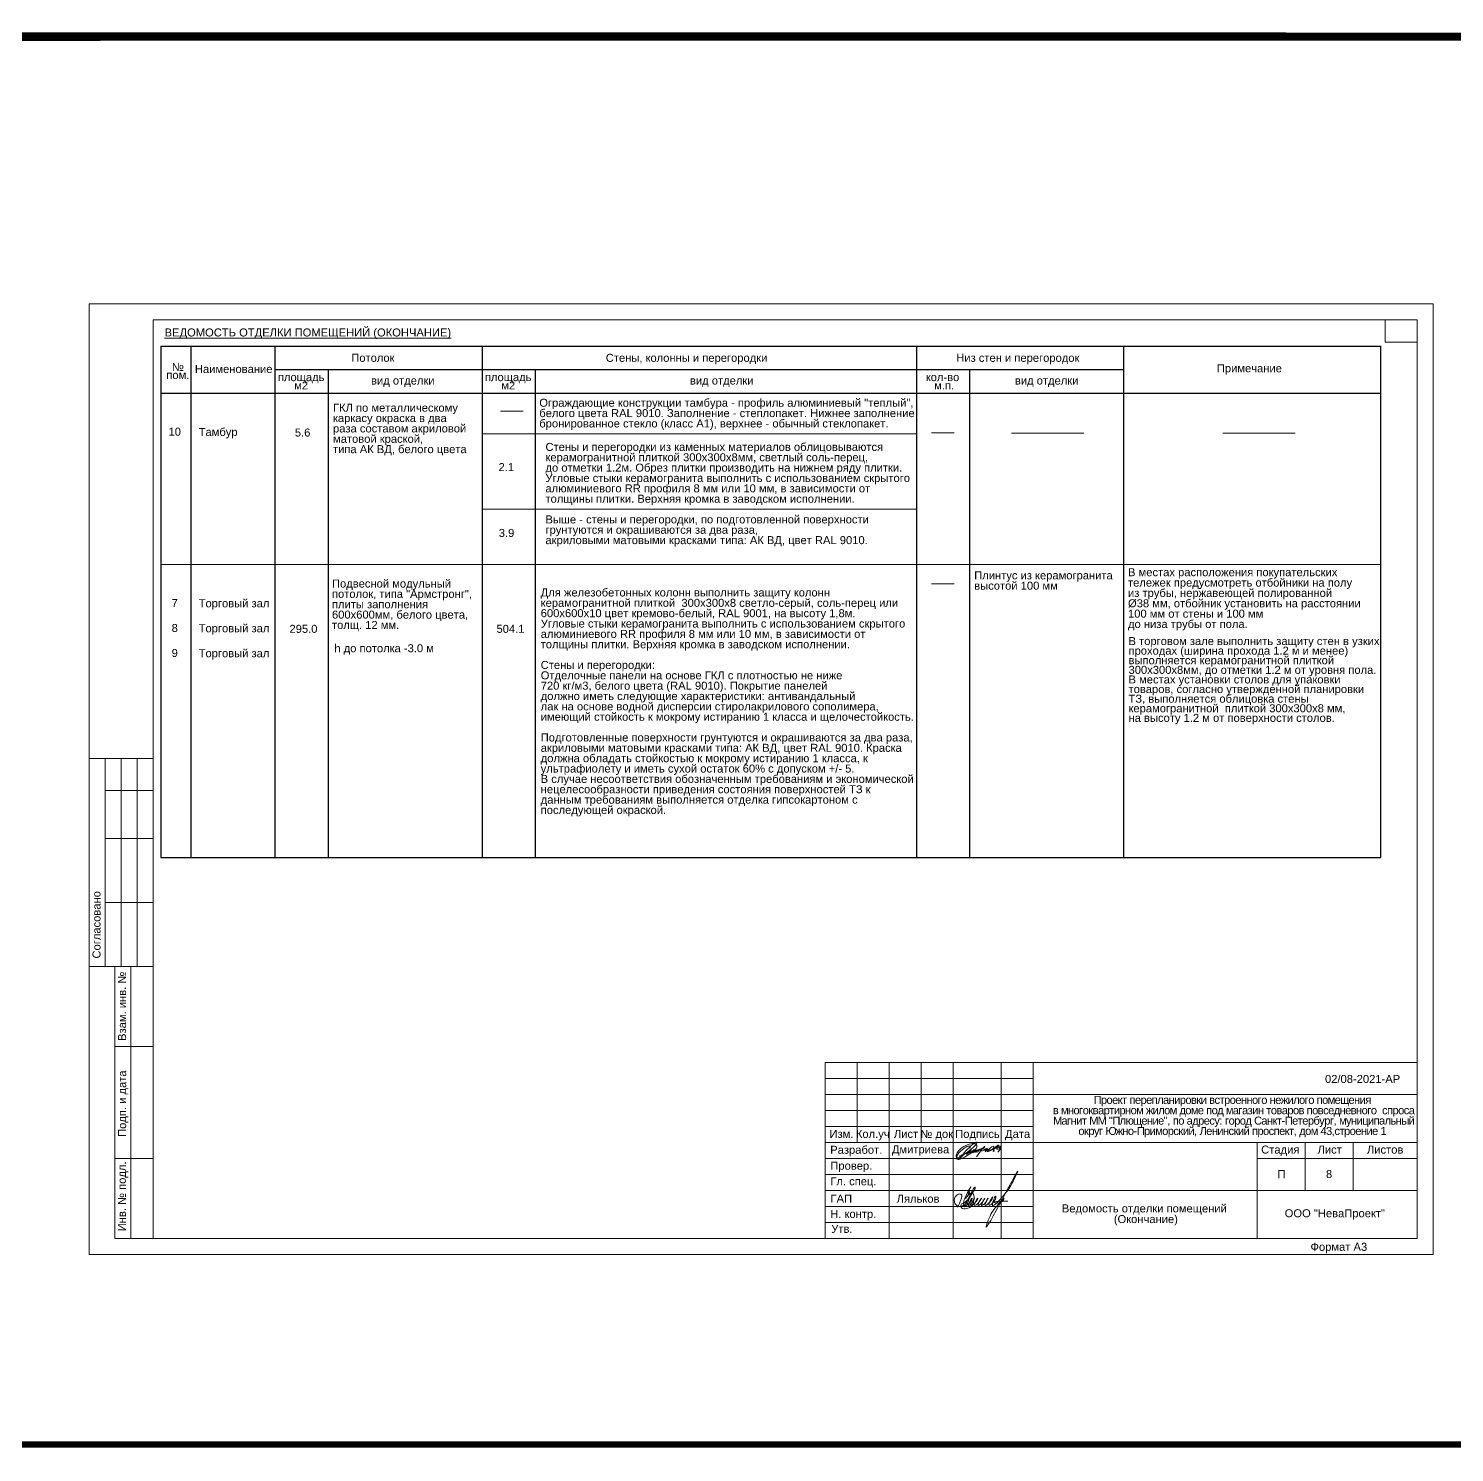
# Model space of a CAD drawing. Header units: metres. Extents: x -443 to 179, y -184 to -91.
# Drawn here: x 33.23 to 77.79, y -183.84 to -139.35 of the extents above; entities that cross this region are included whole.
import ezdxf
from ezdxf.enums import TextEntityAlignment as Align

# ---------------------------------------------------------------- set-up
doc = ezdxf.new("R2010")
doc.units = ezdxf.units.M
doc.header["$MEASUREMENT"] = 0
for name, color, linetype, lineweight in [('Level 1', 7, 'Continuous', 0), ('Level 50', 7, 'Continuous', 0), ('Level 6', 7, 'Continuous', 0), ('Level 63', 7, 'Continuous', 0)]:
    doc.layers.add(name, color=color, linetype=linetype, lineweight=lineweight)
doc.styles.add('GOST 2.304', font='CS_Gost2304.shx')
doc.styles.get("Standard").update_dxf_attribs({"font": 'CS_Gost2304.shx'})
doc.styles.add('Style-Arial', font='arial.ttf')

msp = doc.modelspace()

# ---------------------------------------------------------------- linework, layer by layer
at = {"color": 7, "linetype": 'Continuous', "lineweight": 13}
for p, q in [((47.98171456, -151.30992981), (48.69097311, -151.30992981)), ((61.44654351, -151.98205251), (62.15580207, -151.98205251)), ((63.95192549, -151.98802624), (66.2101143, -151.98802624)), ((70.55889196, -151.98802624), (72.81708076, -151.98802624)), ((61.44654351, -156.7036887), (62.15580207, -156.7036887)), ((37.13050879, -174.52808759), (37.13050879, -177.15308759))]:
    msp.add_line(p, q, dxfattribs=at)
at = {"color": 7, "linetype": 'Continuous', "lineweight": 13, "ltscale": 0.001}
for p, q in [((47.41497088, -152.01185698), (60.988038, -152.01185698)), ((47.41497088, -154.36341158), (60.988038, -154.36341158)), ((37.36375082, -156.09196627), (75.49685725, -156.09196627))]:
    msp.add_line(p, q, dxfattribs=at)
at = {"color": 1, "linetype": 'Continuous', "lineweight": 13}
msp.add_lwpolyline([(-442.29268327, -139.59917875, 0.5, 0.2, 0), (179.07218429, -139.59917875, 0.2, 0.2, 0), (179.07218429, -183.59219554, 0.2, 0.2, 0), (-442.29268327, -183.59219554, 0.2, 0.2, 0)], format="xyseb", close=True, dxfattribs=at)
at = {"color": 5, "linetype": 'Continuous', "lineweight": 20}
for points in [[(62.85264162, -174.22962682), (62.82143548, -174.20344492), (62.79831217, -174.19432099), (62.77031876, -174.19067207), (62.72650589, -174.19188816), (62.68086513, -174.20040339), (62.62488088, -174.2125682), (62.55672524, -174.24237218), (62.52508248, -174.25514503), (62.46520731, -174.28452815), (62.38123094, -174.3380537), (62.34045898, -174.37576421), (62.3009052, -174.4110419), (62.27412996, -174.44571153), (62.25283068, -174.4773403), (62.2394437, -174.50106121), (62.2272736, -174.52843236), (62.22118791, -174.55762764), (62.2163191, -174.58560683), (62.21997103, -174.60567882), (62.23335801, -174.62088451), (62.24735471, -174.63061648), (62.27412996, -174.63304932), (62.33315641, -174.61176123), (62.39035883, -174.58499878), (62.42746722, -174.54394435), (62.47224765, -174.48166991), (62.52676311, -174.42036938), (62.58712012, -174.35614907), (62.65526543, -174.28900962), (62.69517833, -174.25008891), (62.76234961, -174.19851774), (62.80937907, -174.16852592), (62.83986179, -174.15390144), (62.85754144, -174.14780791), (62.86546666, -174.14780791), (62.87400162, -174.15085468), (62.87704899, -174.15755756), (62.87217242, -174.17218203), (62.84229943, -174.21666415), (62.75085384, -174.31050453), (62.65026227, -174.39764202), (62.5405273, -174.47807597), (62.46112262, -174.5362597), (62.34955846, -174.64655261), (62.39162351, -174.5856173)], [(62.85264162, -174.22962682), (62.85916911, -174.23482955), (62.86563201, -174.25030031), (62.8684869, -174.26742307), (62.86683339, -174.29010396), (62.84244023, -174.34171637), (62.79235437, -174.39832533), (62.74457954, -174.4360653), (62.65092496, -174.50649434), (62.47896245, -174.61122453), (62.39480135, -174.65745747), (62.34616747, -174.68253455), (62.31104329, -174.68947895), (62.28016398, -174.68947895), (62.25584704, -174.68137671), (62.23963618, -174.66247302), (62.23500377, -174.64511202), (62.23693372, -174.61039002), (62.24712865, -174.58171574), (62.27075964, -174.5364122), (62.28470597, -174.51201779), (62.30446413, -174.48413874), (62.33739224, -174.44541766), (62.36102323, -174.42373359), (62.40451831, -174.38363541), (62.45875345, -174.3425908), (62.49052023, -174.31935815), (62.52151063, -174.30038508), (62.551341, -174.28605841), (62.58620682, -174.27211856), (62.61758606, -174.26708469), (62.6361803, -174.27134427), (62.65593717, -174.29496373), (62.65400075, -174.32787665), (62.64508988, -174.34414003)], [(62.33223277, -174.58711352), (62.32354021, -174.58152855), (62.33844118, -174.56042896), (62.61534736, -174.46424019), (62.65849623, -174.42093881), (62.67656729, -174.39789335), (62.62733918, -174.42280745), (62.58683464, -174.45706409), (62.53822918, -174.51747971), (62.53724611, -174.52318512), (62.53969408, -174.52593866), (62.54413273, -174.5257855), (62.55025459, -174.52379709), (62.55943674, -174.51706671), (62.61557084, -174.46433444)], [(62.67601828, -174.39679246), (62.6892877, -174.38917849), (62.69149927, -174.39163488), (62.65341169, -174.4513168), (62.64431996, -174.46654473), (62.64260057, -174.4739126), (62.64530303, -174.47661444), (62.65439475, -174.47440414), (62.78116088, -174.38896054), (62.78076688, -174.38385271), (62.77172682, -174.38856783), (62.6950724, -174.47540031), (62.69821795, -174.48168627), (62.71236967, -174.47657844), (62.83658707, -174.3932823), (62.84209016, -174.38228122), (62.83029727, -174.38385271), (62.76032664, -174.46046953), (62.76268548, -174.46714885), (62.76818857, -174.46872034), (62.7760505, -174.46675614), (62.78941551, -174.45614777), (62.82479418, -174.44357454), (62.84798725, -174.42471471), (62.8696069, -174.41371362), (62.88415133, -174.40349796), (62.89515751, -174.39446108), (62.89673093, -174.38149514), (62.88926171, -174.38267392), (62.86842748, -174.39760471), (62.85349034, -174.41253484), (62.83776648, -174.42392929), (62.83068998, -174.43689522), (62.82400747, -174.4478963), (62.82361476, -174.45418292), (62.82558089, -174.45968346), (62.82951185, -174.46164831), (62.84051803, -174.46086224), (62.84955937, -174.45693319), (62.86685535, -174.45261143)], [(62.90120574, -174.38412564), (63.07999673, -174.32744337), (63.10244314, -174.31484723), (63.11150128, -174.30894286), (63.1158327, -174.29634738), (63.1170147, -174.28414461), (63.10913857, -174.27942098), (63.09811172, -174.28729348), (63.03352663, -174.35460376), (62.85824935, -174.60000157)], [(62.88821277, -174.4547962), (62.93564268, -174.39632644), (62.95263896, -174.37617852), (62.96331056, -174.36827722), (62.97319287, -174.36669657), (62.9771445, -174.37064722), (62.9771445, -174.3742032), (62.97200699, -174.38882047), (62.96291527, -174.3994871)], [(62.96607761, -174.4374136), (62.98900198, -174.4310923), (63.02457571, -174.42082034), (63.04829067, -174.41252437), (63.06568095, -174.40225242), (63.08188664, -174.39316645), (63.09532529, -174.37894385), (63.09572059, -174.36314125), (63.09018778, -174.35602995), (63.07753843, -174.35089397), (63.05698581, -174.35089397), (63.02655088, -174.3584006)], [(63.16861586, -174.3632512), (63.18799293, -174.3456212), (63.1887383, -174.33494345), (63.16886388, -174.34015797), (63.15246829, -174.35381507), (63.13110313, -174.37343152), (63.11818508, -174.38981991), (63.1174397, -174.40397379), (63.12091724, -174.40645702), (63.12836967, -174.40645702), (63.14501458, -174.40372573), (63.16265288, -174.39776638), (63.17929779, -174.38659185), (63.1939559, -174.37641153), (63.20687396, -174.36523766), (63.21209156, -174.35729119), (63.20811667, -174.3562983), (63.17432951, -174.39652476), (63.1318485, -174.448918)], [(63.17061428, -174.42050552), (63.30667107, -174.38364784), (63.37724238, -174.34234143), (63.40076615, -174.31183908), (63.39949501, -174.27815842), (63.38614421, -174.26989713), (63.33973223, -174.28705523), (63.28505529, -174.33153866), (63.19795275, -174.41732785), (63.19477362, -174.43257935), (63.20176745, -174.44084064), (63.23037706, -174.43512149), (63.3022208, -174.4097021), (63.42238322, -174.34424803), (63.45695192, -174.32948938), (63.53896734, -174.26975445), (63.54214647, -174.2506904), (63.5396029, -174.23798104), (63.5186227, -174.24052252), (63.45123052, -174.29771597), (63.39083088, -174.38414069), (63.37307114, -174.42275902), (63.38143299, -174.43390147), (63.4045253, -174.42554463), (63.40651597, -174.40564673), (63.39496982, -174.3877379), (63.37625673, -174.38097284), (63.37386818, -174.37261534)], [(63.60525631, -174.33200861), (63.59928301, -174.31409978), (63.5869411, -174.31091622), (63.55907041, -174.31051827), (63.52005143, -174.32603878), (63.5021341, -174.33797778), (63.48899515, -174.35509006), (63.48899515, -174.36344756), (63.49655996, -174.3682229), (63.50731036, -174.3682229), (63.52960692, -174.36304961), (63.55230135, -174.3562839), (63.57061656, -174.35031472), (63.58654323, -174.34593668), (63.59888513, -174.33718189), (63.60684782, -174.33081412), (63.60684782, -174.31489567), (63.60525631, -174.2890286), (63.59609871, -174.2727122), (63.56902376, -174.27112042), (63.55070855, -174.27987521)], [(63.59808938, -174.33956956), (63.60525631, -174.34713116), (63.60605207, -174.35389623), (63.58893177, -174.38215162), (63.52323702, -174.45776442)]]:
    msp.add_lwpolyline(points, dxfattribs=at)
msp.add_spline([(62.26617866, -176.17973815), (62.36884406, -175.94492033), (62.39402742, -175.85093477), (62.39402742, -175.79773086), (62.36280008, -175.76650352), (62.31351981, -175.76650352), (62.23617354, -175.81115941), (62.18142102, -175.88094774), (62.16696935, -175.92133607), (62.16696935, -175.98995268), (62.18401684, -176.05357478), (62.22685372, -176.11427242), (62.27611568, -176.14271383), (62.3428783, -176.15385695), (62.41093046, -176.13562243), (62.46940657, -176.1090263), (62.50951361, -176.07802652), (62.58087738, -175.95442084), (62.64707129, -175.81835734), (62.70079676, -175.70792956), (62.7570262, -175.61053733), (62.79423966, -175.55837641), (62.81160372, -175.55372372), (62.81829721, -175.57870417), (62.80728517, -175.61980167), (62.77481233, -175.66464187), (62.58358535, -176.03307249), (62.52281735, -176.13832575), (62.47730303, -176.16460345), (62.46512964, -176.14351851), (62.45947631, -176.12242002), (62.45198419, -176.04694933), (62.48510784, -175.92333019), (62.57994992, -175.71663711), (62.67821209, -175.54644205), (62.58115837, -175.74375487), (62.6443008, -175.68816177), (62.51552858, -175.91120179), (62.61627895, -175.78067763), (62.69044995, -175.73785498), (62.7466958, -175.75292601), (62.77349442, -175.81305456), (62.78140478, -175.90997507), (62.71062566, -176.13279505), (62.62285843, -176.19708384), (62.55829943, -176.22401711), (62.45909444, -176.22776921), (62.39031596, -176.19860811), (62.37780109, -176.17693172), (62.37024479, -176.12631712), (62.38401269, -176.07493463), (62.45972819, -176.04735035), (62.61263056, -175.91037697), (62.49713675, -176.13760546), (62.55659499, -176.10327722), (62.71083233, -175.94903989), (62.72295138, -175.90381095), (62.59778406, -176.12060712), (62.73074939, -176.01962157), (62.79910658, -175.89671185), (62.68175184, -176.12973969), (62.8436189, -176.00214241), (62.90207661, -175.89671185), (62.77887062, -176.11428972), (62.94498152, -176.00828281), (63.01145977, -175.89671185), (62.90166598, -176.11656273), (63.07153859, -175.98006789), (63.11904971, -175.89671185), (63.01743318, -176.11336256), (63.21502471, -175.92132111), (63.21989493, -175.90910539), (63.12142669, -176.10141382), (63.36558519, -175.87445294), (63.3682504, -175.86450621), (63.2441666, -176.10496767), (63.46323695, -175.87436084), (63.46323695, -175.84541577), (63.35402806, -176.09325269), (63.6542829, -175.86839614), (63.99834167, -175.37531892), (64.13329666, -175.08479855), (63.15579669, -176.77787817), (63.33890925, -176.34589754), (63.56364435, -176.05530569), (63.71678639, -175.90216364), (63.66116892, -175.99849593), (63.39110364, -176.03086572), (63.83380278, -175.98830175)], degree=3, dxfattribs=at)
at = {"layer": 'Level 50', "color": 7, "linetype": 'Continuous', "lineweight": 13}
for q in [(75.63050879, -148.45308759), (76.63050879, -149.15308759)]:
    msp.add_line((75.63050879, -149.15308759), q, dxfattribs=at)
msp.add_lwpolyline([(77.13050879, -147.95308759), (77.13050879, -177.65308759), (35.13050879, -177.65308759), (35.13050879, -147.95308759)], close=True, dxfattribs=at)
for points in [[(37.13050879, -148.45308759), (76.63050879, -148.45308759), (76.63050879, -177.15308759), (37.13050879, -177.15308759)], [(37.13050879, -177.15308759), (37.13050879, -148.45308759)]]:
    msp.add_lwpolyline(points, dxfattribs=at)
at = {"layer": 'Level 6', "color": 7, "linetype": 'Continuous', "lineweight": 30}
for p, q in [((37.36375082, -149.27392956), (75.49685725, -149.27392956)), ((37.36375082, -149.27392956), (37.36375082, -165.25359479)), ((38.31727677, -165.25359479), (38.31727677, -149.27392956)), ((40.94523168, -165.25359479), (40.94523168, -149.27392956)), ((47.41497088, -165.25359479), (47.41497088, -149.27392956)), ((60.988038, -165.25359479), (60.988038, -149.27392956)), ((67.4577772, -165.25359479), (67.4577772, -149.27392956)), ((75.49685725, -165.25359479), (75.49685725, -149.27392956)), ((40.94523168, -150.00659804), (67.4577772, -150.00659804)), ((42.60657608, -165.25359479), (42.60657608, -150.00659804)), ((49.07631528, -165.25359479), (49.07631528, -150.00659804)), ((62.6493824, -165.25359479), (62.6493824, -150.00659804)), ((37.36375082, -150.73926652), (75.49685725, -150.73926652)), ((37.36375082, -165.25359479), (75.49685725, -165.25359479))]:
    msp.add_line(p, q, dxfattribs=at)
at = {"layer": 'Level 63', "color": 7, "linetype": 'Continuous', "lineweight": 13}
for p, q in [((35.13050879, -162.15308759), (37.13050879, -162.15308759)), ((35.13050879, -162.15308759), (35.13050879, -168.65308759)), ((35.63050879, -162.15308759), (35.63050879, -168.65308759)), ((36.13050879, -162.15308759), (36.13050879, -168.65308759)), ((36.63050879, -162.15308759), (36.63050879, -168.65308759)), ((35.63050879, -163.15308759), (37.13050879, -163.15308759)), ((35.63050879, -164.65308759), (37.13050879, -164.65308759)), ((35.63050879, -166.65308759), (37.13050879, -166.65308759)), ((35.13050879, -168.65308759), (37.13050879, -168.65308759)), ((35.93050879, -168.65308759), (37.13050879, -168.65308759)), ((36.43050879, -177.15308759), (36.43050879, -168.65308759)), ((35.93050879, -171.15308759), (37.13050879, -171.15308759)), ((59.13050879, -171.65308759), (59.13050879, -174.15308759)), ((60.13050879, -171.65308759), (60.13050879, -177.15308759)), ((61.13050879, -171.65308759), (61.13050879, -174.15308759)), ((62.13050879, -171.65308759), (62.13050879, -177.15308759)), ((63.63050879, -171.65308759), (63.63050879, -177.15308759)), ((64.63050879, -171.65308759), (64.63050879, -177.15308759)), ((64.63050879, -172.65308759), (76.63050879, -172.65308759)), ((58.13050879, -173.65308759), (64.63050879, -173.65308759)), ((58.13050879, -174.15308759), (64.63050879, -174.15308759)), ((64.63050879, -174.15308759), (76.63050879, -174.15308759)), ((35.93050879, -174.65308759), (37.13050879, -174.65308759)), ((71.63050879, -174.65308759), (76.63050879, -174.65308759)), ((64.63050879, -175.65308759), (76.63050879, -175.65308759)), ((58.13050879, -177.15308759), (76.63050879, -177.15308759))]:
    msp.add_line(p, q, dxfattribs=at)
at = {"layer": 'Level 63', "color": 7, "linetype": 'Continuous', "lineweight": 0}
for p, q in [((58.13050879, -171.65308759), (76.63050879, -171.65308759)), ((58.13050879, -172.15308759), (64.63050879, -172.15308759)), ((58.13050879, -172.65308759), (64.63050879, -172.65308759)), ((58.13050879, -173.15308759), (64.63050879, -173.15308759)), ((58.13050879, -174.65308759), (64.63050879, -174.65308759)), ((58.13050879, -175.15308759), (64.63050879, -175.15308759)), ((58.13050879, -175.65308759), (64.63050879, -175.65308759)), ((58.13050879, -176.15308759), (64.63050879, -176.15308759)), ((58.13050879, -176.65308759), (64.63050879, -176.65308759))]:
    msp.add_line(p, q, dxfattribs=at)
at = {"layer": 'Level 63', "color": 7, "linetype": 'Continuous', "lineweight": 13, "flags": 128}
for points in [[(37.13050879, -177.15308759), (35.93050879, -177.15308759), (35.93050879, -168.65308759)], [(71.63050879, -174.15308759), (71.63050879, -177.15308759)], [(73.13050879, -174.15308759), (73.13050879, -175.65308759)], [(74.63050879, -174.15308759), (74.63050879, -175.65308759)]]:
    msp.add_lwpolyline(points, dxfattribs=at)
at = {"layer": 'Level 63', "color": 7, "linetype": 'Continuous', "lineweight": 0}
msp.add_lwpolyline([(58.13050879, -171.65308759), (58.13050879, -177.15308759)], dxfattribs=at)

# ---------------------------------------------------------------- texts
at = {"color": 7, "linetype": 'Continuous', "lineweight": 13, "style": 'Style-Arial'}
msp.add_text('%%UВЕДОМОСТЬ ОТДЕЛКИ ПОМЕЩЕНИЙ (ОКОНЧАНИЕ)', height=0.25, dxfattribs=at).set_placement((37.48639359, -148.72104595), align=Align.TOP_LEFT)
for s, p in [('Потолок', (43.99447261, -149.63872538)), ('Стены, колонны и перегородки', (53.79597197, -149.63872538)), ('Низ стен и перегородок', (64.14887033, -149.63872538)), ('10', (37.80256532, -151.94598614)), ('7', (37.80256532, -157.29868589)), ('8', (37.80256532, -158.0794169)), ('9', (37.80256532, -158.86014791))]:
    msp.add_text(s, height=0.25, dxfattribs=at).set_placement(p, align=Align.MIDDLE_CENTER)
at = {"linetype": 'Continuous', "lineweight": 13, "style": 'Style-Arial'}
for s, p in [('Примечание', (70.36689689, -149.84006268)), ('5.6', (41.55619485, -151.84804949)), ('3.9', (47.92958383, -154.9852722)), ('295.0', (41.38756558, -157.98148025)), ('504.1', (47.85730478, -157.98148025))]:
    msp.add_text(s, height=0.25, dxfattribs=at).set_placement(p, align=Align.TOP_LEFT)
at = {"color": 7, "linetype": 'Continuous', "lineweight": 0, "style": 'Style-Arial'}
msp.add_text('h до потолка -3.0 м', height=0.25, dxfattribs=at).set_placement((42.79120934, -158.58778442), align=Align.TOP_LEFT)
at = {"color": 7, "linetype": 'Continuous', "lineweight": 13, "style": 'Style-Arial'}
for s, height, p in [('02/08-2021-АР ', 0.25, (74.97049637, -172.04627302)), ('П', 0.2625, (72.3867643, -175.01701159))]:
    msp.add_text(s, height=height, dxfattribs=at).set_placement(p, align=Align.TOP_CENTER)
at = {"color": 7, "lineweight": 13, "style": 'Style-Arial'}
msp.add_text('Ляльков', height=0.25, dxfattribs=at).set_placement((60.36221523, -175.78773107), align=Align.TOP_LEFT)
at = {"color": 7, "linetype": 'Continuous', "lineweight": 13, "char_height": 0.25, "attachment_point": 5, "line_spacing_factor": 0.6}
for s, insert in [('\\fArial|b0|i0|c204204|p39;№\\Pпом.', (37.89997051, -150.05117167)), ('\\fArial|b0|i0|c204204|p39;Наименование', (39.64467595, -149.98928912))]:
    msp.add_mtext(s, dxfattribs=dict(at, insert=insert))
at = {"color": 7, "linetype": 'Continuous', "lineweight": 13, "style": 'Style-Arial'}
for s, insert, char_height, attachment_point, line_spacing_factor in [('площадь\\Pм2', (41.75361747, -150.37210716), 0.25, 5, 0.621037), ('площадь\\Pм2', (48.22335667, -150.37210716), 0.25, 5, 0.621037), ('кол-во\\P м.п.', (61.79642379, -150.37210716), 0.25, 5, 0.621037), ('Ограждающие конструкции тамбура - профиль алюминиевый "теплый",\\Pбелого цвета RAL 9010. Заполнение - степлопакет. Нижнее заполнение\\Pбронированное стекло (класс А1), верхнее - обычный стеклопакет.', (49.19483669, -150.91702937), 0.25, 1, 0.776524), ('Тамбур', (38.55029771, -151.83021662), 0.25, 1, 0.6), ('Торговый зал', (38.55029771, -157.18291637), 0.25, 1, 0.6), ('Торговый зал', (38.55029771, -157.96364738), 0.25, 1, 0.6), ('В торговом зале выполнить защиту стен в узких\\Pпроходах (ширина прохода 1.2 м и менее)\\Pвыполняется керамогранитной плиткой\\P300х300х8мм, до отметки 1.2 м от уровня пола.\\PВ местах установки столов для упаковки\\Pтоваров, согласно утвержденной планировки\\PТЗ, выполняется облицовка стены\\Pкерамогранитной  плиткой 300х300х8 мм,\\Pна высоту 1.2 м от поверхности столов.\\P', (67.60753468, -158.36320712), 0.2499995, 1, 0.72), ('Торговый зал', (38.55029771, -158.74437839), 0.25, 1, 0.6)]:
    msp.add_mtext(s, dxfattribs=dict(at, insert=insert, char_height=char_height, attachment_point=attachment_point, line_spacing_factor=line_spacing_factor))
at = {"linetype": 'Continuous', "lineweight": 13, "char_height": 0.25, "attachment_point": 1, "line_spacing_factor": 0.776524, "style": 'Style-Arial'}
for s, insert in [('  ГКЛ по металлическому\\P  каркасу окраска в два\\P  раза составом акриловой\\P  матовой краской,\\P  типа АК ВД, белого цвета\\P', (42.55493585, -151.07282532)), ('Стены и перегородки из каменных материалов облицовываются\\Pкерамогранитной плиткой 300х300х8мм, светлый соль-перец,\\Pдо отметки 1.2м. Обрез плитки производить на нижнем ряду плитки.\\PУгловые стыки керамогранита выполнить с использованием скрытого\\Pалюминиевого RR профиля 8 мм или 10 мм, в зависимости от \\Pтолщины плитки. Верхняя кромка в заводском исполнении.\\P\\PВыше - стены и перегородки, по подготовленной поверхности\\Pгрунтуются и окрашиваются за два раза,\\Pакриловыми матовыми красками типа: АК ВД, цвет RAL 9010.\\P', (49.38719433, -152.2975212)), ('Плинтус из керамогранита \\Pвысотой 100 мм', (62.78588198, -156.3095738)), ('В местах расположения покупательских\\Pтележек предусмотреть отбойники на полу\\Pиз трубы, нержавеющей полированной\\PØ38 мм, отбойник установить на расстоянии\\P100 мм от стены и 100 мм\\Pдо низа трубы от пола.\\P', (67.59157067, -156.2125073)), ('Подвесной модульный\\Pпотолок, типа "Армстронг",\\Pплиты заполнения\\P600х600мм, белого цвета,\\Pтолщ. 12 мм.', (42.71596694, -156.56625148))]:
    msp.add_mtext(s, dxfattribs=dict(at, insert=insert))
at = {"linetype": 'Continuous', "lineweight": 0, "insert": (48.16285569, -153.05364316), "char_height": 0.25, "attachment_point": 5, "line_spacing_factor": 0.72, "style": 'GOST 2.304'}
msp.add_mtext('{\\fArial|b0|i0|c204|p39;2\\fArial|b0|i0|c0|p39;.\\fArial|b0|i0|c204|p39;1}', dxfattribs=at)
at = {"linetype": 'Continuous', "lineweight": 13, "insert": (49.2388588, -156.84537614), "char_height": 0.25, "width": 11.6010952076, "attachment_point": 1, "line_spacing_factor": 0.776524, "style": 'Style-Arial'}
msp.add_mtext('Для железобетонных колонн выполнить защиту колонн керамогранитной плиткой  300х300х8 светло-серый, соль-перец или 600х600х10 цвет кремово-белый, RAL 9001, на высоту 1,8м.\\PУгловые стыки керамогранита выполнить с использованием скрытого алюминиевого RR профиля 8 мм или 10 мм, в зависимости от толщины плитки. Верхняя кромка в заводском исполнении.\\P\\P{\\C7;Стены и перегородки:\\PОтделочные панели на основе ГКЛ с плотностью не ниже\\P720 кг/м3, белого цвета (RAL 9010). Покрытие панелей\\Pдолжно иметь следующие характеристики: антивандальный\\Pлак на основе водной дисперсии стиролакрилового сополимера,\\Pимеющий стойкость к мокрому истиранию 1 класса и щелочестойкость.\\P\\P}Подготовленные поверхности грунтуются и окрашиваются за два раза, акриловыми матовыми красками типа: АК ВД, цвет RAL 9010. Краска должна обладать стойкостью к мокрому истиранию 1 класса, к ультрафиолету и иметь сухой остаток 60% с допуском +/- 5.\\P{\\C7;В случае несоответствия обозначенным требованиям и экономической \\Pнецелесообразности приведения состояния поверхностей ТЗ к \\Pданным требованиям выполняется отделка гипсокартоном с \\Pпоследующей окраской.}', dxfattribs=at)
at = {"color": 7, "linetype": 'Continuous', "lineweight": 13, "insert": (70.84621286, -172.70001857), "char_height": 0.25, "width": 13.7464597137, "attachment_point": 2, "line_spacing_factor": 0.776524, "style": 'Style-Arial'}
msp.add_mtext('{\\T0.9;Проект перепланировки встроенного нежилого помещения\\P в многоквартирном жилом доме под магазин товаров повседневного  спроса \\P Магнит ММ "Плющение", по адресу: город Санкт-Петербург, муниципальный \\Pокруг Южно-Приморский, Ленинский проспект, дом 43,строение 1}', dxfattribs=at)
at = {"color": 7, "linetype": 'Continuous', "lineweight": 0, "char_height": 0.25, "attachment_point": 5}
for s, insert, line_spacing_factor, style in [('{\\fArial|b0|i0|c204|p39;8}', (73.87443277, -175.1437103), 0.72, 'GOST 2.304'), ('Ведомость отделки помещений\\P (Окончание)', (68.10037876, -176.42028453), 0.8, 'Style-Arial'), ('Формат А3', (74.17863497, -177.45417842), 1.214483, 'Style-Arial')]:
    msp.add_mtext(s, dxfattribs=dict(at, insert=insert, line_spacing_factor=line_spacing_factor, style=style))
at = {"layer": 'Level 1', "color": 7, "linetype": 'Continuous', "lineweight": 13, "style": 'Style-Arial'}
for p in [(44.93029122, -150.34855638), (54.8961338, -150.34855638), (65.04890655, -150.34855638)]:
    msp.add_text('вид отделки', height=0.2500002, dxfattribs=at).set_placement(p, align=Align.MIDDLE_CENTER)
at = {"layer": 'Level 1', "color": 7, "linetype": 'Continuous', "lineweight": 0, "style": 'Style-Arial'}
msp.add_text('Дмитриева', height=0.25, dxfattribs=at).set_placement((61.10876748, -174.3706194), align=Align.MIDDLE_CENTER)
at = {"layer": 'Level 63', "color": 7, "linetype": 'Continuous', "lineweight": 0, "style": 'Style-Arial'}
for s, p in [('Согласовано', (35.35784713, -167.3551353)), ('Взам. инв. №', (36.15605791, -169.90095975)), ('Подп. и дата', (36.15968222, -172.94364638)), ('Инв. № подл.', (36.15052077, -175.84065301))]:
    msp.add_text(s, height=0.25002, rotation=90, dxfattribs=at).set_placement(p, align=Align.MIDDLE_CENTER)
for s, p in [('Изм.', (58.63755662, -173.88807759)), ('Кол.уч', (59.61487676, -173.88807759)), ('Лист', (60.65327443, -173.88807759)), ('№ док', (61.61217573, -173.88807759)), ('Подпись', (62.88617506, -173.88807759)), ('Дата', (64.14165218, -173.88807759)), ('Разработ.', (59.09945481, -174.38403991)), ('Стадия', (72.34895354, -174.37807759)), ('Лист', (73.89327443, -174.37807759)), ('Листов', (75.62676548, -174.37807759)), ('Провер.', (58.94481765, -174.88177097)), ('Гл. спец.', (59.01109071, -175.36900078)), ('ГАП', (58.63170229, -175.91050425)), ('Н. контр.', (59.00598982, -176.38807759)), ('Утв.', (58.65004204, -176.85488749))]:
    msp.add_text(s, height=0.25, dxfattribs=at).set_placement(p, align=Align.MIDDLE_CENTER)
at = {"layer": 'Level 63', "color": 7, "linetype": 'Continuous', "lineweight": 0, "insert": (74.05345317, -176.40525542), "char_height": 0.25, "attachment_point": 5, "line_spacing_factor": 0.6, "style": 'GOST 2.304'}
msp.add_mtext('\\fArial|b0|i0|c204204|p39;ООО "НеваПроект"', dxfattribs=at)

doc.saveas('drawing.dxf')
